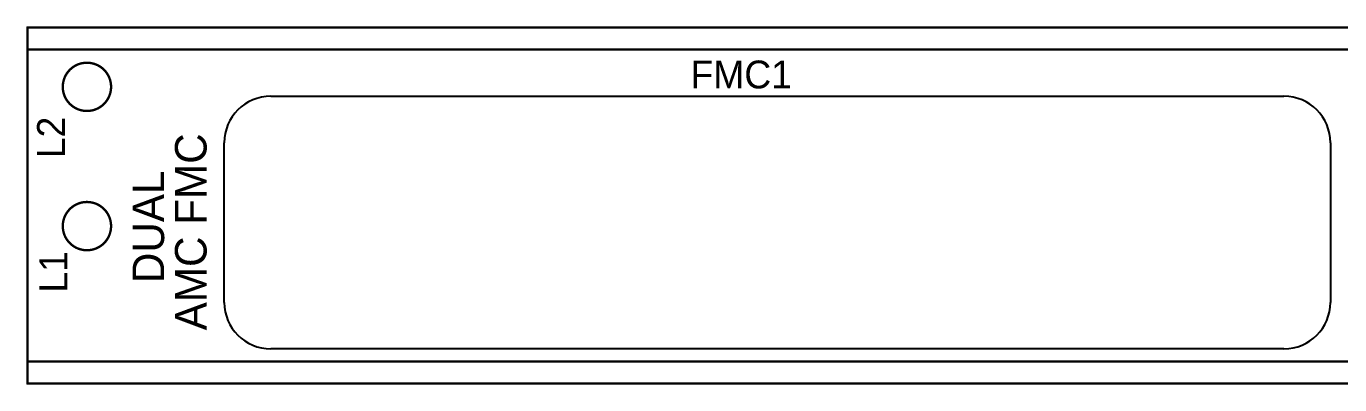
# Model space of a CAD drawing. Extents: x 28 to 177, y 60 to 80.
# Drawn here: x 27.9 to 98.6, y 60.3 to 79.6 of the extents above; entities that cross this region are included whole.
import ezdxf

# ---------------------------------------------------------------- set-up
doc = ezdxf.new("R2010")
doc.units = 0
doc.header["$MEASUREMENT"] = 0
doc.layers.add('MECHANICAL2', color=216, linetype='CONTINUOUS')
doc.layers.add('MECHANICAL4', color=56, linetype='CONTINUOUS')

msp = doc.modelspace()

# ---------------------------------------------------------------- linework, layer by layer
at = {"layer": 'MECHANICAL2'}
for p, q in [((41.044906, 75.848627), (95.556532, 75.848627)), ((38.544373, 64.746259), (38.544373, 73.348094)), ((98.057066, 73.348094), (98.057066, 64.746259)), ((95.556532, 62.245726), (41.044906, 62.245726))]:
    msp.add_line(p, q, dxfattribs=at)
at = {"layer": 'MECHANICAL2', "const_width": 0.127}
for points in [[(27.953401, 79.557616), (29.453401, 79.557616)], [(27.953401, 79.557606), (27.953401, 79.557616)], [(27.953401, 78.367606), (27.953401, 79.557606)], [(27.953401, 79.557606), (176.753492, 79.557606)], [(28.953402, 79.557616), (29.453401, 79.557616)], [(28.953402, 79.557613), (28.953402, 79.557616)], [(28.953402, 79.557613), (29.453401, 79.557611)], [(29.453401, 79.557616), (32.753402, 79.557616)], [(29.453401, 79.557611), (29.453401, 79.557616)], [(29.453401, 79.557611), (29.953402, 79.557613)], [(29.953402, 79.557613), (30.653401, 79.557616)], [(30.653401, 79.557616), (32.753402, 79.557616)], [(32.753402, 79.557616), (33.253403, 79.557616)], [(32.753402, 79.557616), (171.953489, 79.557616)], [(27.953401, 61.567596), (27.953401, 78.367606)], [(27.953401, 78.367606), (176.753492, 78.367606)], [(27.953401, 78.367606), (176.753492, 78.367606)], [(27.953401, 60.377596), (27.953401, 61.567596)], [(27.953401, 61.567596), (176.753492, 61.567596)], [(27.953401, 60.377596), (176.753492, 60.377596)]]:
    msp.add_lwpolyline(points, dxfattribs=at)
at = {"layer": 'MECHANICAL2', "const_width": 0.0635}
for points in [[(27.921651, 79.557616, 1), (27.985151, 79.557616, 1)], [(27.921651, 79.557616, 1), (27.985151, 79.557616, 1)], [(27.921651, 79.557606, 1), (27.985151, 79.557606, 1)], [(27.921651, 79.557606, 1), (27.985151, 79.557606, 1)], [(27.921651, 79.557606, 1), (27.985151, 79.557606, 1)], [(28.921652, 79.557616, 1), (28.985152, 79.557616, 1)], [(28.921652, 79.557616, 1), (28.985152, 79.557616, 1)], [(28.921652, 79.557613, 1), (28.985152, 79.557613, 1)], [(28.921652, 79.557613, 1), (28.985152, 79.557613, 1)], [(29.421651, 79.557616, 1), (29.485151, 79.557616, 1)], [(29.421651, 79.557616, 1), (29.485151, 79.557616, 1)], [(29.421651, 79.557616, 1), (29.485151, 79.557616, 1)], [(29.421651, 79.557616, 1), (29.485151, 79.557616, 1)], [(29.421651, 79.557611, 1), (29.485151, 79.557611, 1)], [(29.421651, 79.557611, 1), (29.485151, 79.557611, 1)], [(29.421651, 79.557611, 1), (29.485151, 79.557611, 1)], [(29.921652, 79.557613, 1), (29.985152, 79.557613, 1)], [(29.921652, 79.557613, 1), (29.985152, 79.557613, 1)], [(30.621651, 79.557616, 1), (30.685151, 79.557616, 1)], [(30.621651, 79.557616, 1), (30.685151, 79.557616, 1)], [(32.721652, 79.557616, 1), (32.785152, 79.557616, 1)], [(32.721652, 79.557616, 1), (32.785152, 79.557616, 1)], [(32.721652, 79.557616, 1), (32.785152, 79.557616, 1)], [(32.721652, 79.557616, 1), (32.785152, 79.557616, 1)], [(33.221653, 79.557616, 1), (33.285153, 79.557616, 1)], [(27.921651, 78.367606, 1), (27.985151, 78.367606, 1)], [(27.921651, 78.367606, 1), (27.985151, 78.367606, 1)], [(27.921651, 78.367606, 1), (27.985151, 78.367606, 1)], [(27.921651, 78.367606, 1), (27.985151, 78.367606, 1)], [(31.121652, 77.657604, 1), (31.185152, 77.657604, 1)], [(31.121652, 77.657604, 1), (31.185152, 77.657604, 1)], [(31.121652, 75.057605, 1), (31.185152, 75.057605, 1)], [(31.121652, 75.057605, 1), (31.185152, 75.057605, 1)], [(31.121652, 70.157599, 1), (31.185152, 70.157599, 1)], [(31.121652, 70.157599, 1), (31.185152, 70.157599, 1)], [(31.121652, 67.557599, 1), (31.185152, 67.557599, 1)], [(31.121652, 67.557599, 1), (31.185152, 67.557599, 1)], [(27.921651, 61.567596, 1), (27.985151, 61.567596, 1)], [(27.921651, 61.567596, 1), (27.985151, 61.567596, 1)], [(27.921651, 61.567596, 1), (27.985151, 61.567596, 1)], [(27.921651, 60.377596, 1), (27.985151, 60.377596, 1)], [(27.921651, 60.377596, 1), (27.985151, 60.377596, 1)]]:
    msp.add_lwpolyline(points, format="xyb", close=True, dxfattribs=at)
at = {"layer": 'MECHANICAL2', "const_width": 0.127}
for points in [[(31.153402, 75.057605, -1), (31.153402, 77.657604)], [(31.153402, 77.657604, -1), (31.153402, 75.057605)], [(31.153402, 67.557599, -1), (31.153402, 70.157599)], [(31.153402, 70.157599, -1), (31.153402, 67.557599)]]:
    msp.add_lwpolyline(points, format="xyb", dxfattribs=at)
at = {"layer": 'MECHANICAL2'}
for centre, start, end in [((41.044906, 73.348094), 90, 180), ((95.556532, 73.348094), 360, 90), ((41.044906, 64.746259), 180, 270), ((95.556532, 64.746259), 270, 0)]:
    msp.add_arc(centre, 2.500533, start, end, dxfattribs=at)

# ---------------------------------------------------------------- texts
at = {"layer": 'MECHANICAL4'}
msp.add_text('FMC1', height=1.5, dxfattribs=at).set_placement((63.627, 76.273))
for s, height, p in [('L2', 1.5, (29.972, 72.517)), ('AMC FMC', 1.699999, (37.592, 63.246)), ('DUAL', 1.699999, (35.306, 65.786)), ('L1', 1.5, (30.099, 65.278))]:
    msp.add_text(s, height=height, rotation=90, dxfattribs=at).set_placement(p)

doc.saveas('drawing.dxf')
